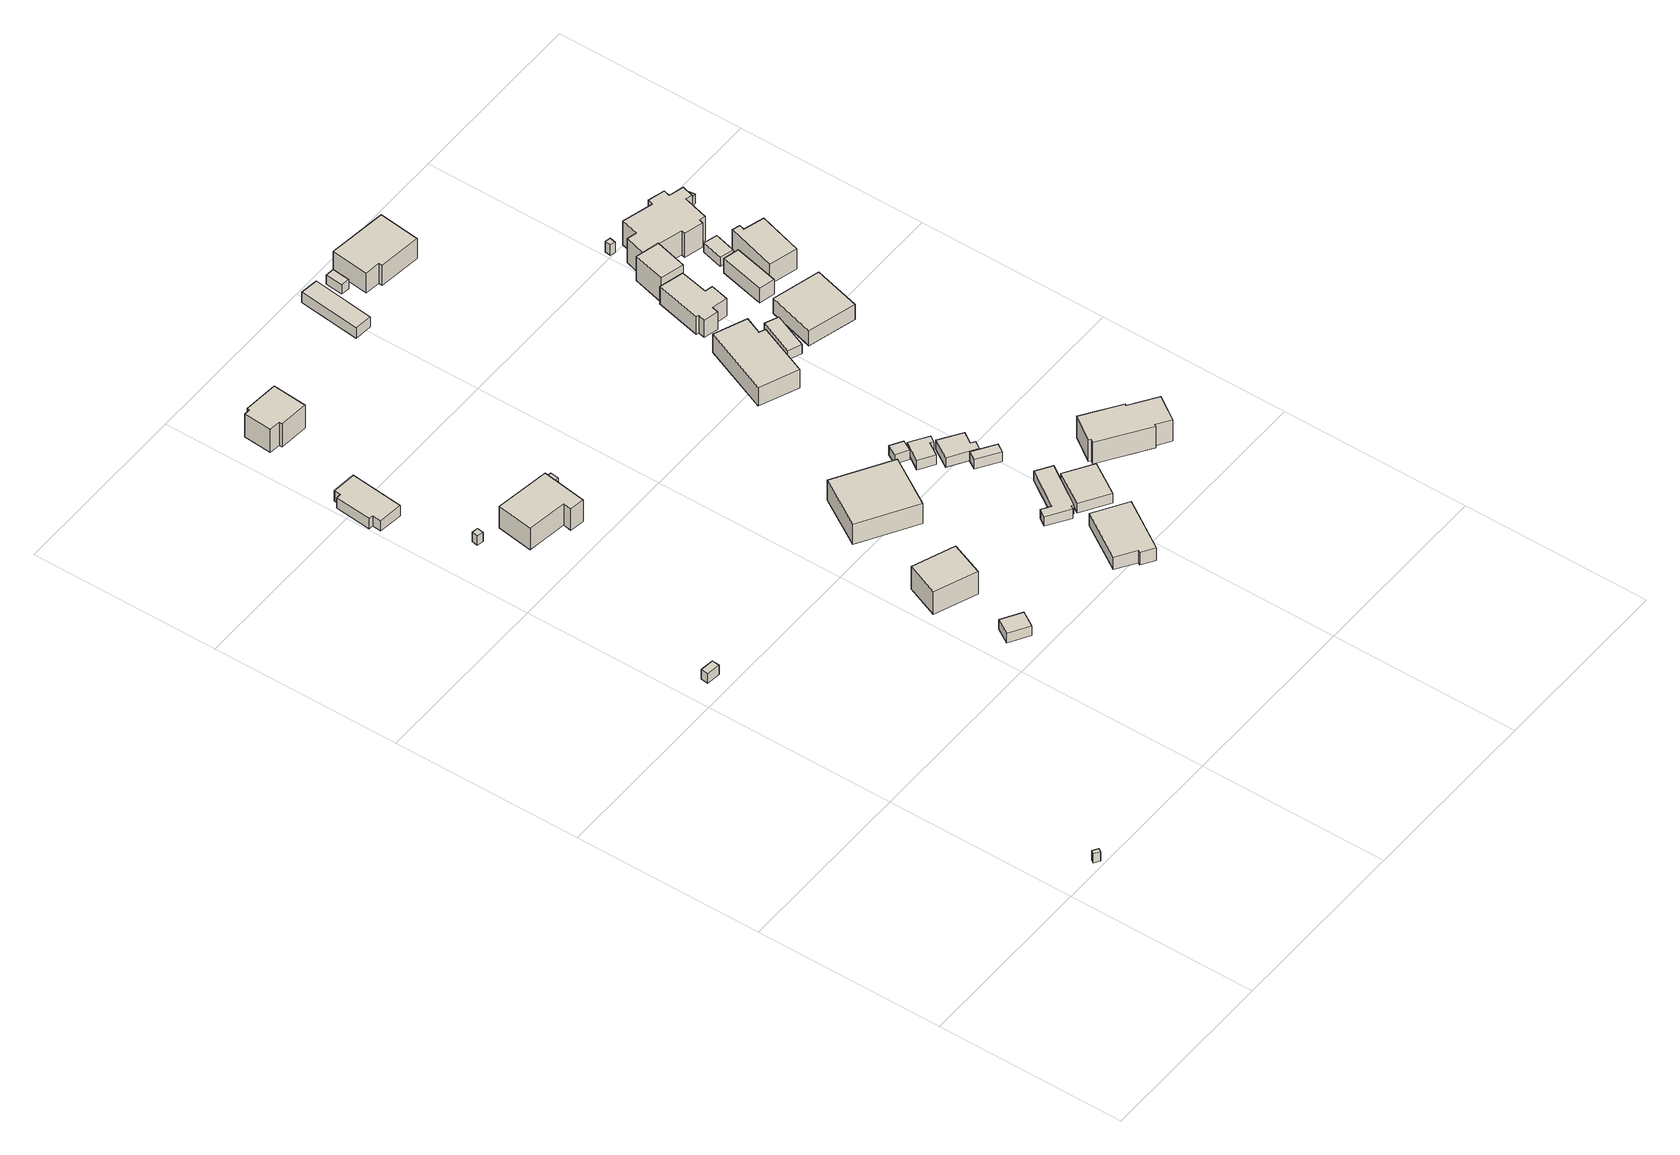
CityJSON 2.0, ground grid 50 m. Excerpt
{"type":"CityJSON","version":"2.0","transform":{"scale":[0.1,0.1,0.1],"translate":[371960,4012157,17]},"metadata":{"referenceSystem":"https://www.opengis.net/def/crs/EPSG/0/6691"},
"CityObjects":{
"building1":{"type":"Building","attributes":{"枝番":1,"利根川水系渡良瀬川洪水浸水想定区域（計画規模）.規模":"L1","利根川水系渡良瀬川洪水浸水想定区域（計画規模）.浸水ランク":"1","利根川水系渡良瀬川洪水浸水想定区域（計画規模）.浸水深":0.3,"利根川水系渡良瀬川洪水浸水想定区域（想定最大規模）.規模":"L2","利根川水系渡良瀬川洪水浸水想定区域（想定最大規模）.浸水ランク":"2","利根川水系渡良瀬川洪水浸水想定区域（想定最大規模）.浸水深":0.81,"利根川水系渡良瀬川洪水浸水想定区域（想定最大規模）.継続時間":3.2,"利根川水系利根川洪水浸水想定区域（計画規模）.規模":"L1","利根川水系利根川洪水浸水想定区域（計画規模）.浸水ランク":"2","利根川水系利根川洪水浸水想定区域（計画規模）.浸水深":1.7,"利根川水系利根川洪水浸水想定区域（想定最大規模）.規模":"L2","利根川水系利根川洪水浸水想定区域（想定最大規模）.浸水ランク":"3","利根川水系利根川洪水浸水想定区域（想定最大規模）.浸水深":3.93,"BuildingDetails.prefecture":"10","BuildingDetails.city":"10207"},"geometry":[{"type":"Solid","lod":"1","boundaries":[[[[0,1,2,3]],[[2,4,5,3]],[[1,6,4,2]],[[0,7,6,1]],[[3,5,7,0]],[[4,6,7,5]]]]}]},
"building2":{"type":"Building","attributes":{"枝番":1,"利根川水系渡良瀬川洪水浸水想定区域（計画規模）.規模":"L1","利根川水系渡良瀬川洪水浸水想定区域（計画規模）.浸水ランク":"1","利根川水系渡良瀬川洪水浸水想定区域（計画規模）.浸水深":0.09,"利根川水系渡良瀬川洪水浸水想定区域（想定最大規模）.規模":"L2","利根川水系渡良瀬川洪水浸水想定区域（想定最大規模）.浸水ランク":"2","利根川水系渡良瀬川洪水浸水想定区域（想定最大規模）.浸水深":0.52,"利根川水系渡良瀬川洪水浸水想定区域（想定最大規模）.継続時間":0.5,"利根川水系利根川洪水浸水想定区域（計画規模）.規模":"L1","利根川水系利根川洪水浸水想定区域（計画規模）.浸水ランク":"2","利根川水系利根川洪水浸水想定区域（計画規模）.浸水深":1.4,"利根川水系利根川洪水浸水想定区域（想定最大規模）.規模":"L2","利根川水系利根川洪水浸水想定区域（想定最大規模）.浸水ランク":"3","利根川水系利根川洪水浸水想定区域（想定最大規模）.浸水深":3.63,"measuredHeight":3.1,"BuildingDetails.prefecture":"10","BuildingDetails.city":"10207"},"geometry":[{"type":"Solid","lod":"1","boundaries":[[[[8,9,10,11]],[[10,12,13,11]],[[9,14,12,10]],[[8,15,14,9]],[[11,13,15,8]],[[12,14,15,13]]]]}]},
"building3":{"type":"Building","attributes":{"枝番":1,"利根川水系渡良瀬川洪水浸水想定区域（計画規模）.規模":"L1","利根川水系渡良瀬川洪水浸水想定区域（計画規模）.浸水ランク":"1","利根川水系渡良瀬川洪水浸水想定区域（計画規模）.浸水深":0.33,"利根川水系渡良瀬川洪水浸水想定区域（想定最大規模）.規模":"L2","利根川水系渡良瀬川洪水浸水想定区域（想定最大規模）.浸水ランク":"2","利根川水系渡良瀬川洪水浸水想定区域（想定最大規模）.浸水深":1.05,"利根川水系渡良瀬川洪水浸水想定区域（想定最大規模）.継続時間":11,"利根川水系利根川洪水浸水想定区域（計画規模）.規模":"L1","利根川水系利根川洪水浸水想定区域（計画規模）.浸水ランク":"2","利根川水系利根川洪水浸水想定区域（計画規模）.浸水深":1.5,"利根川水系利根川洪水浸水想定区域（想定最大規模）.規模":"L2","利根川水系利根川洪水浸水想定区域（想定最大規模）.浸水ランク":"3","利根川水系利根川洪水浸水想定区域（想定最大規模）.浸水深":3.73,"BuildingDetails.prefecture":"10","BuildingDetails.city":"10207"},"geometry":[{"type":"Solid","lod":"1","boundaries":[[[[16,17,18,19]],[[18,20,21,19]],[[17,22,20,18]],[[16,23,22,17]],[[19,21,23,16]],[[20,22,23,21]]]]}]},
"building4":{"type":"Building","attributes":{"枝番":1,"利根川水系渡良瀬川洪水浸水想定区域（計画規模）.規模":"L1","利根川水系渡良瀬川洪水浸水想定区域（計画規模）.浸水ランク":"1","利根川水系渡良瀬川洪水浸水想定区域（計画規模）.浸水深":0.43,"利根川水系渡良瀬川洪水浸水想定区域（想定最大規模）.規模":"L2","利根川水系渡良瀬川洪水浸水想定区域（想定最大規模）.浸水ランク":"2","利根川水系渡良瀬川洪水浸水想定区域（想定最大規模）.浸水深":1.14,"利根川水系渡良瀬川洪水浸水想定区域（想定最大規模）.継続時間":9.4,"利根川水系矢場川洪水浸水想定区域（想定最大規模）.規模":"L2","利根川水系矢場川洪水浸水想定区域（想定最大規模）.浸水ランク":"1","利根川水系矢場川洪水浸水想定区域（想定最大規模）.浸水深":0.02,"利根川水系利根川洪水浸水想定区域（計画規模）.規模":"L1","利根川水系利根川洪水浸水想定区域（計画規模）.浸水ランク":"2","利根川水系利根川洪水浸水想定区域（計画規模）.浸水深":1.6,"利根川水系利根川洪水浸水想定区域（想定最大規模）.規模":"L2","利根川水系利根川洪水浸水想定区域（想定最大規模）.浸水ランク":"3","利根川水系利根川洪水浸水想定区域（想定最大規模）.浸水深":3.83,"usage":"411","measuredHeight":4.4,"BuildingDetails.prefecture":"10","BuildingDetails.city":"10207","BuildingDetails.surveyYear":2016},"geometry":[{"type":"Solid","lod":"1","boundaries":[[[[24,25,26,27,28,29,30,31]],[[30,32,33,31]],[[29,34,32,30]],[[28,35,34,29]],[[27,36,35,28]],[[26,37,36,27]],[[25,38,37,26]],[[24,39,38,25]],[[31,33,39,24]],[[32,34,35,36,37,38,39,33]]]]}]},
"building5":{"type":"Building","attributes":{"枝番":1,"利根川水系渡良瀬川洪水浸水想定区域（計画規模）.規模":"L1","利根川水系渡良瀬川洪水浸水想定区域（計画規模）.浸水ランク":"1","利根川水系渡良瀬川洪水浸水想定区域（計画規模）.浸水深":0.22,"利根川水系渡良瀬川洪水浸水想定区域（想定最大規模）.規模":"L2","利根川水系渡良瀬川洪水浸水想定区域（想定最大規模）.浸水ランク":"2","利根川水系渡良瀬川洪水浸水想定区域（想定最大規模）.浸水深":0.6,"利根川水系渡良瀬川洪水浸水想定区域（想定最大規模）.継続時間":11,"利根川水系利根川洪水浸水想定区域（計画規模）.規模":"L1","利根川水系利根川洪水浸水想定区域（計画規模）.浸水ランク":"2","利根川水系利根川洪水浸水想定区域（計画規模）.浸水深":1.1,"利根川水系利根川洪水浸水想定区域（想定最大規模）.規模":"L2","利根川水系利根川洪水浸水想定区域（想定最大規模）.浸水ランク":"3","利根川水系利根川洪水浸水想定区域（想定最大規模）.浸水深":3.33,"usage":"411","measuredHeight":8,"BuildingDetails.prefecture":"10","BuildingDetails.city":"10207","BuildingDetails.surveyYear":2016},"geometry":[{"type":"Solid","lod":"1","boundaries":[[[[40,41,42,43,44,45]],[[44,46,47,45]],[[43,48,46,44]],[[42,49,48,43]],[[41,50,49,42]],[[40,51,50,41]],[[45,47,51,40]],[[46,48,49,50,51,47]]]]}]},
"building6":{"type":"Building","attributes":{"枝番":1,"利根川水系渡良瀬川洪水浸水想定区域（計画規模）.規模":"L1","利根川水系渡良瀬川洪水浸水想定区域（計画規模）.浸水ランク":"1","利根川水系渡良瀬川洪水浸水想定区域（計画規模）.浸水深":0.07,"利根川水系渡良瀬川洪水浸水想定区域（想定最大規模）.規模":"L2","利根川水系渡良瀬川洪水浸水想定区域（想定最大規模）.浸水ランク":"2","利根川水系渡良瀬川洪水浸水想定区域（想定最大規模）.浸水深":0.73,"利根川水系渡良瀬川洪水浸水想定区域（想定最大規模）.継続時間":9.2,"利根川水系利根川洪水浸水想定区域（計画規模）.規模":"L1","利根川水系利根川洪水浸水想定区域（計画規模）.浸水ランク":"2","利根川水系利根川洪水浸水想定区域（計画規模）.浸水深":1.6,"利根川水系利根川洪水浸水想定区域（想定最大規模）.規模":"L2","利根川水系利根川洪水浸水想定区域（想定最大規模）.浸水ランク":"3","利根川水系利根川洪水浸水想定区域（想定最大規模）.浸水深":3.83,"BuildingDetails.prefecture":"10","BuildingDetails.city":"10207"},"geometry":[{"type":"Solid","lod":"1","boundaries":[[[[52,53,54,55]],[[54,56,57,55]],[[53,58,56,54]],[[52,59,58,53]],[[55,57,59,52]],[[56,58,59,57]]]]}]},
"building7":{"type":"Building","attributes":{"枝番":1,"利根川水系渡良瀬川洪水浸水想定区域（計画規模）.規模":"L1","利根川水系渡良瀬川洪水浸水想定区域（計画規模）.浸水ランク":"1","利根川水系渡良瀬川洪水浸水想定区域（計画規模）.浸水深":0.07,"利根川水系渡良瀬川洪水浸水想定区域（想定最大規模）.規模":"L2","利根川水系渡良瀬川洪水浸水想定区域（想定最大規模）.浸水ランク":"2","利根川水系渡良瀬川洪水浸水想定区域（想定最大規模）.浸水深":0.79,"利根川水系渡良瀬川洪水浸水想定区域（想定最大規模）.継続時間":6,"利根川水系矢場川洪水浸水想定区域（想定最大規模）.規模":"L2","利根川水系利根川洪水浸水想定区域（計画規模）.規模":"L1","利根川水系利根川洪水浸水想定区域（計画規模）.浸水ランク":"2","利根川水系利根川洪水浸水想定区域（計画規模）.浸水深":1.1,"利根川水系利根川洪水浸水想定区域（想定最大規模）.規模":"L2","利根川水系利根川洪水浸水想定区域（想定最大規模）.浸水ランク":"3","利根川水系利根川洪水浸水想定区域（想定最大規模）.浸水深":3.33,"usage":"411","measuredHeight":8.3,"BuildingDetails.prefecture":"10","BuildingDetails.city":"10207","BuildingDetails.surveyYear":2016},"geometry":[{"type":"Solid","lod":"1","boundaries":[[[[60,61,62,63,64,65,66,67]],[[66,68,69,67]],[[65,70,68,66]],[[64,71,70,65]],[[63,72,71,64]],[[62,73,72,63]],[[61,74,73,62]],[[60,75,74,61]],[[67,69,75,60]],[[68,70,71,72,73,74,75,69]]]]}]},
"building8":{"type":"Building","attributes":{"枝番":1,"利根川水系渡良瀬川洪水浸水想定区域（計画規模）.規模":"L1","利根川水系渡良瀬川洪水浸水想定区域（計画規模）.浸水ランク":"1","利根川水系渡良瀬川洪水浸水想定区域（計画規模）.浸水深":0.07,"利根川水系渡良瀬川洪水浸水想定区域（想定最大規模）.規模":"L2","利根川水系渡良瀬川洪水浸水想定区域（想定最大規模）.浸水ランク":"1","利根川水系渡良瀬川洪水浸水想定区域（想定最大規模）.浸水深":0.33,"利根川水系渡良瀬川洪水浸水想定区域（想定最大規模）.継続時間":14.3,"利根川水系利根川洪水浸水想定区域（計画規模）.規模":"L1","利根川水系利根川洪水浸水想定区域（計画規模）.浸水ランク":"2","利根川水系利根川洪水浸水想定区域（計画規模）.浸水深":1.2,"利根川水系利根川洪水浸水想定区域（想定最大規模）.規模":"L2","利根川水系利根川洪水浸水想定区域（想定最大規模）.浸水ランク":"3","利根川水系利根川洪水浸水想定区域（想定最大規模）.浸水深":3.43,"usage":"411","measuredHeight":8.7,"BuildingDetails.prefecture":"10","BuildingDetails.city":"10207","BuildingDetails.surveyYear":2016},"geometry":[{"type":"Solid","lod":"1","boundaries":[[[[76,77,78,79]],[[78,80,81,79]],[[77,82,80,78]],[[76,83,82,77]],[[79,81,83,76]],[[80,82,83,81]]]]}]},
"building9":{"type":"Building","attributes":{"枝番":1,"利根川水系渡良瀬川洪水浸水想定区域（計画規模）.規模":"L1","利根川水系渡良瀬川洪水浸水想定区域（計画規模）.浸水ランク":"1","利根川水系渡良瀬川洪水浸水想定区域（計画規模）.浸水深":0.14,"利根川水系渡良瀬川洪水浸水想定区域（想定最大規模）.規模":"L2","利根川水系渡良瀬川洪水浸水想定区域（想定最大規模）.浸水ランク":"2","利根川水系渡良瀬川洪水浸水想定区域（想定最大規模）.浸水深":0.63,"利根川水系渡良瀬川洪水浸水想定区域（想定最大規模）.継続時間":11,"利根川水系矢場川洪水浸水想定区域（想定最大規模）.規模":"L2","利根川水系利根川洪水浸水想定区域（計画規模）.規模":"L1","利根川水系利根川洪水浸水想定区域（計画規模）.浸水ランク":"2","利根川水系利根川洪水浸水想定区域（計画規模）.浸水深":1.2,"利根川水系利根川洪水浸水想定区域（想定最大規模）.規模":"L2","利根川水系利根川洪水浸水想定区域（想定最大規模）.浸水ランク":"3","利根川水系利根川洪水浸水想定区域（想定最大規模）.浸水深":3.43,"BuildingDetails.prefecture":"10","BuildingDetails.city":"10207"},"geometry":[{"type":"Solid","lod":"1","boundaries":[[[[84,85,86,87]],[[86,88,89,87]],[[85,90,88,86]],[[84,91,90,85]],[[87,89,91,84]],[[88,90,91,89]]]]}]},
"building10":{"type":"Building","attributes":{"枝番":1,"利根川水系渡良瀬川洪水浸水想定区域（計画規模）.規模":"L1","利根川水系渡良瀬川洪水浸水想定区域（計画規模）.浸水ランク":"1","利根川水系渡良瀬川洪水浸水想定区域（計画規模）.浸水深":0.27,"利根川水系渡良瀬川洪水浸水想定区域（想定最大規模）.規模":"L2","利根川水系渡良瀬川洪水浸水想定区域（想定最大規模）.浸水ランク":"2","利根川水系渡良瀬川洪水浸水想定区域（想定最大規模）.浸水深":0.85,"利根川水系渡良瀬川洪水浸水想定区域（想定最大規模）.継続時間":13,"利根川水系利根川洪水浸水想定区域（計画規模）.規模":"L1","利根川水系利根川洪水浸水想定区域（計画規模）.浸水ランク":"2","利根川水系利根川洪水浸水想定区域（計画規模）.浸水深":1.7,"利根川水系利根川洪水浸水想定区域（想定最大規模）.規模":"L2","利根川水系利根川洪水浸水想定区域（想定最大規模）.浸水ランク":"3","利根川水系利根川洪水浸水想定区域（想定最大規模）.浸水深":3.93,"measuredHeight":7.2,"BuildingDetails.prefecture":"10","BuildingDetails.city":"10207"},"geometry":[{"type":"Solid","lod":"1","boundaries":[[[[92,93,94,95]],[[94,96,97,95]],[[93,98,96,94]],[[92,99,98,93]],[[95,97,99,92]],[[96,98,99,97]]]]}]},
"building11":{"type":"Building","attributes":{"枝番":1,"利根川水系渡良瀬川洪水浸水想定区域（計画規模）.規模":"L1","利根川水系渡良瀬川洪水浸水想定区域（計画規模）.浸水ランク":"2","利根川水系渡良瀬川洪水浸水想定区域（計画規模）.浸水深":0.67,"利根川水系渡良瀬川洪水浸水想定区域（想定最大規模）.規模":"L2","利根川水系渡良瀬川洪水浸水想定区域（想定最大規模）.浸水ランク":"1","利根川水系渡良瀬川洪水浸水想定区域（想定最大規模）.浸水深":0.23,"利根川水系利根川洪水浸水想定区域（計画規模）.規模":"L1","利根川水系利根川洪水浸水想定区域（計画規模）.浸水ランク":"2","利根川水系利根川洪水浸水想定区域（計画規模）.浸水深":1.1,"利根川水系利根川洪水浸水想定区域（想定最大規模）.規模":"L2","利根川水系利根川洪水浸水想定区域（想定最大規模）.浸水ランク":"3","利根川水系利根川洪水浸水想定区域（想定最大規模）.浸水深":3.33,"usage":"411","measuredHeight":5.4,"BuildingDetails.prefecture":"10","BuildingDetails.city":"10207","BuildingDetails.surveyYear":2016},"geometry":[{"type":"Solid","lod":"1","boundaries":[[[[100,101,102,103,104,105]],[[104,106,107,105]],[[103,108,106,104]],[[102,109,108,103]],[[101,110,109,102]],[[100,111,110,101]],[[105,107,111,100]],[[106,108,109,110,111,107]]]]}]},
"building12":{"type":"Building","attributes":{"枝番":1,"利根川水系渡良瀬川洪水浸水想定区域（計画規模）.規模":"L1","利根川水系渡良瀬川洪水浸水想定区域（計画規模）.浸水ランク":"1","利根川水系渡良瀬川洪水浸水想定区域（計画規模）.浸水深":0.11,"利根川水系渡良瀬川洪水浸水想定区域（想定最大規模）.規模":"L2","利根川水系渡良瀬川洪水浸水想定区域（想定最大規模）.浸水ランク":"2","利根川水系渡良瀬川洪水浸水想定区域（想定最大規模）.浸水深":0.73,"利根川水系利根川洪水浸水想定区域（計画規模）.規模":"L1","利根川水系利根川洪水浸水想定区域（計画規模）.浸水ランク":"2","利根川水系利根川洪水浸水想定区域（計画規模）.浸水深":1.5,"利根川水系利根川洪水浸水想定区域（想定最大規模）.規模":"L2","利根川水系利根川洪水浸水想定区域（想定最大規模）.浸水ランク":"3","利根川水系利根川洪水浸水想定区域（想定最大規模）.浸水深":3.73,"BuildingDetails.prefecture":"10","BuildingDetails.city":"10207"},"geometry":[{"type":"Solid","lod":"1","boundaries":[[[[112,113,114,115,116,117,118,119]],[[118,120,121,119]],[[117,122,120,118]],[[116,123,122,117]],[[115,124,123,116]],[[114,125,124,115]],[[113,126,125,114]],[[112,127,126,113]],[[119,121,127,112]],[[120,122,123,124,125,126,127,121]]]]}]},
"building13":{"type":"Building","attributes":{"枝番":1,"利根川水系渡良瀬川洪水浸水想定区域（計画規模）.規模":"L1","利根川水系渡良瀬川洪水浸水想定区域（計画規模）.浸水ランク":"1","利根川水系渡良瀬川洪水浸水想定区域（計画規模）.浸水深":0.35,"利根川水系渡良瀬川洪水浸水想定区域（想定最大規模）.規模":"L2","利根川水系渡良瀬川洪水浸水想定区域（想定最大規模）.浸水ランク":"2","利根川水系渡良瀬川洪水浸水想定区域（想定最大規模）.浸水深":0.95,"利根川水系渡良瀬川洪水浸水想定区域（想定最大規模）.継続時間":13,"利根川水系利根川洪水浸水想定区域（計画規模）.規模":"L1","利根川水系利根川洪水浸水想定区域（計画規模）.浸水ランク":"2","利根川水系利根川洪水浸水想定区域（計画規模）.浸水深":1.8,"利根川水系利根川洪水浸水想定区域（想定最大規模）.規模":"L2","利根川水系利根川洪水浸水想定区域（想定最大規模）.浸水ランク":"3","利根川水系利根川洪水浸水想定区域（想定最大規模）.浸水深":4.03,"BuildingDetails.prefecture":"10","BuildingDetails.city":"10207"},"geometry":[{"type":"Solid","lod":"1","boundaries":[[[[128,129,130,131]],[[130,132,133,131]],[[129,134,132,130]],[[128,135,134,129]],[[131,133,135,128]],[[132,134,135,133]]]]}]},
"building14":{"type":"Building","attributes":{"枝番":1,"利根川水系渡良瀬川洪水浸水想定区域（計画規模）.規模":"L1","利根川水系渡良瀬川洪水浸水想定区域（計画規模）.浸水ランク":"2","利根川水系渡良瀬川洪水浸水想定区域（計画規模）.浸水深":0.51,"利根川水系渡良瀬川洪水浸水想定区域（計画規模）.継続時間":1.1,"利根川水系渡良瀬川洪水浸水想定区域（想定最大規模）.規模":"L2","利根川水系渡良瀬川洪水浸水想定区域（想定最大規模）.浸水ランク":"2","利根川水系渡良瀬川洪水浸水想定区域（想定最大規模）.浸水深":1.24,"利根川水系渡良瀬川洪水浸水想定区域（想定最大規模）.継続時間":21.2,"利根川水系矢場川洪水浸水想定区域（想定最大規模）.規模":"L2","利根川水系矢場川洪水浸水想定区域（想定最大規模）.浸水ランク":"1","利根川水系矢場川洪水浸水想定区域（想定最大規模）.浸水深":0.05,"利根川水系利根川洪水浸水想定区域（計画規模）.規模":"L1","利根川水系利根川洪水浸水想定区域（計画規模）.浸水ランク":"2","利根川水系利根川洪水浸水想定区域（計画規模）.浸水深":1.8,"利根川水系利根川洪水浸水想定区域（想定最大規模）.規模":"L2","利根川水系利根川洪水浸水想定区域（想定最大規模）.浸水ランク":"3","利根川水系利根川洪水浸水想定区域（想定最大規模）.浸水深":4.03,"usage":"411","measuredHeight":3.9,"BuildingDetails.prefecture":"10","BuildingDetails.city":"10207","BuildingDetails.surveyYear":2016},"geometry":[{"type":"Solid","lod":"1","boundaries":[[[[136,137,138,139]],[[138,140,141,139]],[[137,142,140,138]],[[136,143,142,137]],[[139,141,143,136]],[[140,142,143,141]]]]}]},
"building15":{"type":"Building","attributes":{"枝番":1,"利根川水系渡良瀬川洪水浸水想定区域（計画規模）.規模":"L1","利根川水系渡良瀬川洪水浸水想定区域（計画規模）.浸水ランク":"1","利根川水系渡良瀬川洪水浸水想定区域（計画規模）.浸水深":0.24,"利根川水系渡良瀬川洪水浸水想定区域（想定最大規模）.規模":"L2","利根川水系渡良瀬川洪水浸水想定区域（想定最大規模）.浸水ランク":"2","利根川水系渡良瀬川洪水浸水想定区域（想定最大規模）.浸水深":0.85,"利根川水系渡良瀬川洪水浸水想定区域（想定最大規模）.継続時間":19.4,"利根川水系利根川洪水浸水想定区域（計画規模）.規模":"L1","利根川水系利根川洪水浸水想定区域（計画規模）.浸水ランク":"2","利根川水系利根川洪水浸水想定区域（計画規模）.浸水深":1.7,"利根川水系利根川洪水浸水想定区域（想定最大規模）.規模":"L2","利根川水系利根川洪水浸水想定区域（想定最大規模）.浸水ランク":"3","利根川水系利根川洪水浸水想定区域（想定最大規模）.浸水深":3.93,"BuildingDetails.prefecture":"10","BuildingDetails.city":"10207"},"geometry":[{"type":"Solid","lod":"1","boundaries":[[[[144,145,146,147,148,149]],[[148,150,151,149]],[[147,152,150,148]],[[146,153,152,147]],[[145,154,153,146]],[[144,155,154,145]],[[149,151,155,144]],[[150,152,153,154,155,151]]]]}]},
"building16":{"type":"Building","attributes":{"枝番":1,"利根川水系渡良瀬川洪水浸水想定区域（想定最大規模）.規模":"L2","利根川水系利根川洪水浸水想定区域（計画規模）.規模":"L1","利根川水系利根川洪水浸水想定区域（計画規模）.浸水ランク":"1","利根川水系利根川洪水浸水想定区域（計画規模）.浸水深":0.401,"利根川水系利根川洪水浸水想定区域（想定最大規模）.規模":"L2","利根川水系利根川洪水浸水想定区域（想定最大規模）.浸水ランク":"2","利根川水系利根川洪水浸水想定区域（想定最大規模）.浸水深":2.63,"usage":"411","BuildingDetails.prefecture":"10","BuildingDetails.city":"10207","BuildingDetails.surveyYear":2016},"geometry":[{"type":"Solid","lod":"1","boundaries":[[[[156,157,158,159]],[[158,160,161,159]],[[157,162,160,158]],[[156,163,162,157]],[[159,161,163,156]],[[160,162,163,161]]]]}]},
"building17":{"type":"Building","attributes":{"枝番":1,"利根川水系渡良瀬川洪水浸水想定区域（計画規模）.規模":"L1","利根川水系渡良瀬川洪水浸水想定区域（計画規模）.浸水ランク":"1","利根川水系渡良瀬川洪水浸水想定区域（計画規模）.浸水深":0.16,"利根川水系渡良瀬川洪水浸水想定区域（想定最大規模）.規模":"L2","利根川水系渡良瀬川洪水浸水想定区域（想定最大規模）.浸水ランク":"2","利根川水系渡良瀬川洪水浸水想定区域（想定最大規模）.浸水深":0.86,"利根川水系渡良瀬川洪水浸水想定区域（想定最大規模）.継続時間":19.4,"利根川水系利根川洪水浸水想定区域（計画規模）.規模":"L1","利根川水系利根川洪水浸水想定区域（計画規模）.浸水ランク":"2","利根川水系利根川洪水浸水想定区域（計画規模）.浸水深":1.7,"利根川水系利根川洪水浸水想定区域（想定最大規模）.規模":"L2","利根川水系利根川洪水浸水想定区域（想定最大規模）.浸水ランク":"3","利根川水系利根川洪水浸水想定区域（想定最大規模）.浸水深":3.93,"BuildingDetails.prefecture":"10","BuildingDetails.city":"10207"},"geometry":[{"type":"Solid","lod":"1","boundaries":[[[[164,165,166,167,168,169]],[[168,170,171,169]],[[167,172,170,168]],[[166,173,172,167]],[[165,174,173,166]],[[164,175,174,165]],[[169,171,175,164]],[[170,172,173,174,175,171]]]]}]},
"building18":{"type":"Building","attributes":{"枝番":1,"利根川水系渡良瀬川洪水浸水想定区域（計画規模）.規模":"L1","利根川水系渡良瀬川洪水浸水想定区域（計画規模）.浸水ランク":"1","利根川水系渡良瀬川洪水浸水想定区域（計画規模）.浸水深":0.06,"利根川水系渡良瀬川洪水浸水想定区域（想定最大規模）.規模":"L2","利根川水系渡良瀬川洪水浸水想定区域（想定最大規模）.浸水ランク":"2","利根川水系渡良瀬川洪水浸水想定区域（想定最大規模）.浸水深":0.76,"利根川水系渡良瀬川洪水浸水想定区域（想定最大規模）.継続時間":19.4,"利根川水系利根川洪水浸水想定区域（計画規模）.規模":"L1","利根川水系利根川洪水浸水想定区域（計画規模）.浸水ランク":"2","利根川水系利根川洪水浸水想定区域（計画規模）.浸水深":1.6,"利根川水系利根川洪水浸水想定区域（想定最大規模）.規模":"L2","利根川水系利根川洪水浸水想定区域（想定最大規模）.浸水ランク":"3","利根川水系利根川洪水浸水想定区域（想定最大規模）.浸水深":3.83,"measuredHeight":3.4,"BuildingDetails.prefecture":"10","BuildingDetails.city":"10207"},"geometry":[{"type":"Solid","lod":"1","boundaries":[[[[176,177,178,179]],[[178,180,181,179]],[[177,182,180,178]],[[176,183,182,177]],[[179,181,183,176]],[[180,182,183,181]]]]}]},
"building19":{"type":"Building","attributes":{"枝番":1,"利根川水系渡良瀬川洪水浸水想定区域（計画規模）.規模":"L1","利根川水系渡良瀬川洪水浸水想定区域（計画規模）.浸水ランク":"2","利根川水系渡良瀬川洪水浸水想定区域（計画規模）.浸水深":0.62,"利根川水系渡良瀬川洪水浸水想定区域（計画規模）.継続時間":1.1,"利根川水系渡良瀬川洪水浸水想定区域（想定最大規模）.規模":"L2","利根川水系渡良瀬川洪水浸水想定区域（想定最大規模）.浸水ランク":"2","利根川水系渡良瀬川洪水浸水想定区域（想定最大規模）.浸水深":1.36,"利根川水系渡良瀬川洪水浸水想定区域（想定最大規模）.継続時間":21.2,"利根川水系矢場川洪水浸水想定区域（想定最大規模）.規模":"L2","利根川水系矢場川洪水浸水想定区域（想定最大規模）.浸水ランク":"1","利根川水系矢場川洪水浸水想定区域（想定最大規模）.浸水深":0.18,"利根川水系利根川洪水浸水想定区域（計画規模）.規模":"L1","利根川水系利根川洪水浸水想定区域（計画規模）.浸水ランク":"2","利根川水系利根川洪水浸水想定区域（計画規模）.浸水深":1.9,"利根川水系利根川洪水浸水想定区域（想定最大規模）.規模":"L2","利根川水系利根川洪水浸水想定区域（想定最大規模）.浸水ランク":"3","利根川水系利根川洪水浸水想定区域（想定最大規模）.浸水深":4.13,"BuildingDetails.prefecture":"10","BuildingDetails.city":"10207"},"geometry":[{"type":"Solid","lod":"1","boundaries":[[[[184,185,186,187]],[[186,188,189,187]],[[185,190,188,186]],[[184,191,190,185]],[[187,189,191,184]],[[188,190,191,189]]]]}]},
"building20":{"type":"Building","attributes":{"枝番":1,"利根川水系渡良瀬川洪水浸水想定区域（計画規模）.規模":"L1","利根川水系渡良瀬川洪水浸水想定区域（計画規模）.浸水ランク":"1","利根川水系渡良瀬川洪水浸水想定区域（計画規模）.浸水深":0.17,"利根川水系渡良瀬川洪水浸水想定区域（想定最大規模）.規模":"L2","利根川水系渡良瀬川洪水浸水想定区域（想定最大規模）.浸水ランク":"2","利根川水系渡良瀬川洪水浸水想定区域（想定最大規模）.浸水深":0.65,"利根川水系渡良瀬川洪水浸水想定区域（想定最大規模）.継続時間":1,"利根川水系矢場川洪水浸水想定区域（想定最大規模）.規模":"L2","利根川水系矢場川洪水浸水想定区域（想定最大規模）.浸水ランク":"1","利根川水系矢場川洪水浸水想定区域（想定最大規模）.浸水深":0.24,"利根川水系利根川洪水浸水想定区域（計画規模）.規模":"L1","利根川水系利根川洪水浸水想定区域（計画規模）.浸水ランク":"2","利根川水系利根川洪水浸水想定区域（計画規模）.浸水深":1.4,"利根川水系利根川洪水浸水想定区域（想定最大規模）.規模":"L2","利根川水系利根川洪水浸水想定区域（想定最大規模）.浸水ランク":"3","利根川水系利根川洪水浸水想定区域（想定最大規模）.浸水深":3.63,"usage":"411","measuredHeight":6.7,"BuildingDetails.prefecture":"10","BuildingDetails.city":"10207","BuildingDetails.surveyYear":2016},"geometry":[{"type":"Solid","lod":"1","boundaries":[[[[192,193,194,195,196,197]],[[196,198,199,197]],[[195,200,198,196]],[[194,201,200,195]],[[193,202,201,194]],[[192,203,202,193]],[[197,199,203,192]],[[198,200,201,202,203,199]]]]}]},
"building21":{"type":"Building","attributes":{"枝番":1,"利根川水系渡良瀬川洪水浸水想定区域（計画規模）.規模":"L1","利根川水系渡良瀬川洪水浸水想定区域（計画規模）.浸水ランク":"1","利根川水系渡良瀬川洪水浸水想定区域（計画規模）.浸水深":0.42,"利根川水系渡良瀬川洪水浸水想定区域（計画規模）.継続時間":3.1,"利根川水系渡良瀬川洪水浸水想定区域（想定最大規模）.規模":"L2","利根川水系渡良瀬川洪水浸水想定区域（想定最大規模）.浸水ランク":"2","利根川水系渡良瀬川洪水浸水想定区域（想定最大規模）.浸水深":1.14,"利根川水系渡良瀬川洪水浸水想定区域（想定最大規模）.継続時間":29,"利根川水系矢場川洪水浸水想定区域（想定最大規模）.規模":"L2","利根川水系矢場川洪水浸水想定区域（想定最大規模）.浸水ランク":"1","利根川水系矢場川洪水浸水想定区域（想定最大規模）.浸水深":0.12,"利根川水系利根川洪水浸水想定区域（計画規模）.規模":"L1","利根川水系利根川洪水浸水想定区域（計画規模）.浸水ランク":"2","利根川水系利根川洪水浸水想定区域（計画規模）.浸水深":1.7,"利根川水系利根川洪水浸水想定区域（想定最大規模）.規模":"L2","利根川水系利根川洪水浸水想定区域（想定最大規模）.浸水ランク":"3","利根川水系利根川洪水浸水想定区域（想定最大規模）.浸水深":3.93,"usage":"411","measuredHeight":7.4,"BuildingDetails.prefecture":"10","BuildingDetails.city":"10207","BuildingDetails.surveyYear":2016},"geometry":[{"type":"Solid","lod":"1","boundaries":[[[[204,205,206,207,208,209]],[[208,210,211,209]],[[207,212,210,208]],[[206,213,212,207]],[[205,214,213,206]],[[204,215,214,205]],[[209,211,215,204]],[[210,212,213,214,215,211]]]]}]},
"building22":{"type":"Building","attributes":{"枝番":1,"利根川水系渡良瀬川洪水浸水想定区域（計画規模）.規模":"L1","利根川水系渡良瀬川洪水浸水想定区域（想定最大規模）.規模":"L2","利根川水系渡良瀬川洪水浸水想定区域（想定最大規模）.継続時間":19.1,"利根川水系利根川洪水浸水想定区域（計画規模）.規模":"L1","利根川水系利根川洪水浸水想定区域（計画規模）.浸水ランク":"1","利根川水系利根川洪水浸水想定区域（計画規模）.浸水深":0.301,"利根川水系利根川洪水浸水想定区域（想定最大規模）.規模":"L2","利根川水系利根川洪水浸水想定区域（想定最大規模）.浸水ランク":"2","利根川水系利根川洪水浸水想定区域（想定最大規模）.浸水深":2.53,"usage":"411","measuredHeight":8.2,"BuildingDetails.prefecture":"10","BuildingDetails.city":"10207","BuildingDetails.surveyYear":2016},"geometry":[{"type":"Solid","lod":"1","boundaries":[[[[216,217,218,219,220,221,222,223,224,225]],[[224,226,227,225]],[[223,228,226,224]],[[222,229,228,223]],[[221,230,229,222]],[[220,231,230,221]],[[219,232,231,220]],[[218,233,232,219]],[[217,234,233,218]],[[216,235,234,217]],[[225,227,235,216]],[[226,228,229,230,231,232,233,234,235,227]]]]}]},
"building23":{"type":"Building","attributes":{"枝番":1,"利根川水系渡良瀬川洪水浸水想定区域（計画規模）.規模":"L1","利根川水系渡良瀬川洪水浸水想定区域（計画規模）.浸水ランク":"1","利根川水系渡良瀬川洪水浸水想定区域（計画規模）.浸水深":0.15,"利根川水系渡良瀬川洪水浸水想定区域（想定最大規模）.規模":"L2","利根川水系渡良瀬川洪水浸水想定区域（想定最大規模）.浸水ランク":"2","利根川水系渡良瀬川洪水浸水想定区域（想定最大規模）.浸水深":0.67,"利根川水系渡良瀬川洪水浸水想定区域（想定最大規模）.継続時間":1,"利根川水系利根川洪水浸水想定区域（計画規模）.規模":"L1","利根川水系利根川洪水浸水想定区域（計画規模）.浸水ランク":"2","利根川水系利根川洪水浸水想定区域（計画規模）.浸水深":1.5,"利根川水系利根川洪水浸水想定区域（想定最大規模）.規模":"L2","利根川水系利根川洪水浸水想定区域（想定最大規模）.浸水ランク":"3","利根川水系利根川洪水浸水想定区域（想定最大規模）.浸水深":3.73,"usage":"411","measuredHeight":3.1,"BuildingDetails.prefecture":"10","BuildingDetails.city":"10207","BuildingDetails.surveyYear":2016},"geometry":[{"type":"Solid","lod":"1","boundaries":[[[[236,237,238,239]],[[238,240,241,239]],[[237,242,240,238]],[[236,243,242,237]],[[239,241,243,236]],[[240,242,243,241]]]]}]},
"building24":{"type":"Building","attributes":{"枝番":1,"利根川水系渡良瀬川洪水浸水想定区域（計画規模）.規模":"L1","利根川水系渡良瀬川洪水浸水想定区域（計画規模）.浸水ランク":"1","利根川水系渡良瀬川洪水浸水想定区域（計画規模）.浸水深":0.46,"利根川水系渡良瀬川洪水浸水想定区域（想定最大規模）.規模":"L2","利根川水系渡良瀬川洪水浸水想定区域（想定最大規模）.浸水ランク":"1","利根川水系渡良瀬川洪水浸水想定区域（想定最大規模）.浸水深":0.07,"利根川水系矢場川洪水浸水想定区域（想定最大規模）.規模":"L2","利根川水系矢場川洪水浸水想定区域（想定最大規模）.浸水ランク":"1","利根川水系矢場川洪水浸水想定区域（想定最大規模）.浸水深":0.04,"利根川水系利根川洪水浸水想定区域（計画規模）.規模":"L1","利根川水系利根川洪水浸水想定区域（計画規模）.浸水ランク":"2","利根川水系利根川洪水浸水想定区域（計画規模）.浸水深":0.7,"利根川水系利根川洪水浸水想定区域（想定最大規模）.規模":"L2","利根川水系利根川洪水浸水想定区域（想定最大規模）.浸水ランク":"2","利根川水系利根川洪水浸水想定区域（想定最大規模）.浸水深":2.93,"usage":"411","measuredHeight":6.5,"BuildingDetails.prefecture":"10","BuildingDetails.city":"10207","BuildingDetails.surveyYear":2016},"geometry":[{"type":"Solid","lod":"1","boundaries":[[[[244,245,246,247,248,249,250,251,252,253]],[[252,254,255,253]],[[251,256,254,252]],[[250,257,256,251]],[[249,258,257,250]],[[248,259,258,249]],[[247,260,259,248]],[[246,261,260,247]],[[245,262,261,246]],[[244,263,262,245]],[[253,255,263,244]],[[254,256,257,258,259,260,261,262,263,255]]]]}]},
"building25":{"type":"Building","attributes":{"枝番":1,"利根川水系渡良瀬川洪水浸水想定区域（計画規模）.規模":"L1","利根川水系渡良瀬川洪水浸水想定区域（計画規模）.浸水ランク":"1","利根川水系渡良瀬川洪水浸水想定区域（計画規模）.浸水深":0.2,"利根川水系渡良瀬川洪水浸水想定区域（想定最大規模）.規模":"L2","利根川水系渡良瀬川洪水浸水想定区域（想定最大規模）.浸水ランク":"2","利根川水系渡良瀬川洪水浸水想定区域（想定最大規模）.浸水深":0.74,"利根川水系渡良瀬川洪水浸水想定区域（想定最大規模）.継続時間":15.3,"利根川水系利根川洪水浸水想定区域（計画規模）.規模":"L1","利根川水系利根川洪水浸水想定区域（計画規模）.浸水ランク":"1","利根川水系利根川洪水浸水想定区域（計画規模）.浸水深":0.401,"利根川水系利根川洪水浸水想定区域（想定最大規模）.規模":"L2","利根川水系利根川洪水浸水想定区域（想定最大規模）.浸水ランク":"2","利根川水系利根川洪水浸水想定区域（想定最大規模）.浸水深":2.63,"usage":"411","measuredHeight":8.4,"BuildingDetails.prefecture":"10","BuildingDetails.city":"10207","BuildingDetails.surveyYear":2016},"geometry":[{"type":"Solid","lod":"1","boundaries":[[[[264,265,266,267]],[[266,268,269,267]],[[265,270,268,266]],[[264,271,270,265]],[[267,269,271,264]],[[268,270,271,269]]]]}]},
"building26":{"type":"Building","attributes":{"枝番":1,"利根川水系渡良瀬川洪水浸水想定区域（計画規模）.規模":"L1","利根川水系渡良瀬川洪水浸水想定区域（計画規模）.浸水ランク":"1","利根川水系渡良瀬川洪水浸水想定区域（計画規模）.浸水深":0.04,"利根川水系渡良瀬川洪水浸水想定区域（想定最大規模）.規模":"L2","利根川水系渡良瀬川洪水浸水想定区域（想定最大規模）.浸水ランク":"1","利根川水系渡良瀬川洪水浸水想定区域（想定最大規模）.浸水深":0.41,"利根川水系渡良瀬川洪水浸水想定区域（想定最大規模）.継続時間":1,"利根川水系利根川洪水浸水想定区域（計画規模）.規模":"L1","利根川水系利根川洪水浸水想定区域（計画規模）.浸水ランク":"2","利根川水系利根川洪水浸水想定区域（計画規模）.浸水深":1.3,"利根川水系利根川洪水浸水想定区域（想定最大規模）.規模":"L2","利根川水系利根川洪水浸水想定区域（想定最大規模）.浸水ランク":"3","利根川水系利根川洪水浸水想定区域（想定最大規模）.浸水深":3.53,"usage":"411","measuredHeight":5.2,"BuildingDetails.prefecture":"10","BuildingDetails.city":"10207","BuildingDetails.surveyYear":2016},"geometry":[{"type":"Solid","lod":"1","boundaries":[[[[272,273,274,275]],[[274,276,277,275]],[[273,278,276,274]],[[272,279,278,273]],[[275,277,279,272]],[[276,278,279,277]]]]}]},
"building27":{"type":"Building","attributes":{"枝番":1,"利根川水系渡良瀬川洪水浸水想定区域（計画規模）.規模":"L1","利根川水系渡良瀬川洪水浸水想定区域（計画規模）.浸水ランク":"2","利根川水系渡良瀬川洪水浸水想定区域（計画規模）.浸水深":0.67,"利根川水系渡良瀬川洪水浸水想定区域（想定最大規模）.規模":"L2","利根川水系渡良瀬川洪水浸水想定区域（想定最大規模）.浸水ランク":"2","利根川水系渡良瀬川洪水浸水想定区域（想定最大規模）.浸水深":1.41,"利根川水系渡良瀬川洪水浸水想定区域（想定最大規模）.継続時間":15.3,"利根川水系利根川洪水浸水想定区域（計画規模）.規模":"L1","利根川水系利根川洪水浸水想定区域（計画規模）.浸水ランク":"2","利根川水系利根川洪水浸水想定区域（計画規模）.浸水深":2,"利根川水系利根川洪水浸水想定区域（想定最大規模）.規模":"L2","利根川水系利根川洪水浸水想定区域（想定最大規模）.浸水ランク":"3","利根川水系利根川洪水浸水想定区域（想定最大規模）.浸水深":4.23,"measuredHeight":3.6,"BuildingDetails.prefecture":"10","BuildingDetails.city":"10207"},"geometry":[{"type":"Solid","lod":"1","boundaries":[[[[280,281,282,283]],[[282,284,285,283]],[[281,286,284,282]],[[280,287,286,281]],[[283,285,287,280]],[[284,286,287,285]]]]}]},
"building28":{"type":"Building","attributes":{"枝番":1,"利根川水系渡良瀬川洪水浸水想定区域（想定最大規模）.規模":"L2","利根川水系渡良瀬川洪水浸水想定区域（想定最大規模）.浸水ランク":"2","利根川水系渡良瀬川洪水浸水想定区域（想定最大規模）.浸水深":0.52,"利根川水系利根川洪水浸水想定区域（計画規模）.規模":"L1","利根川水系利根川洪水浸水想定区域（計画規模）.浸水ランク":"2","利根川水系利根川洪水浸水想定区域（計画規模）.浸水深":1.3,"利根川水系利根川洪水浸水想定区域（想定最大規模）.規模":"L2","利根川水系利根川洪水浸水想定区域（想定最大規模）.浸水ランク":"3","利根川水系利根川洪水浸水想定区域（想定最大規模）.浸水深":3.53,"usage":"411","measuredHeight":5.7,"BuildingDetails.prefecture":"10","BuildingDetails.city":"10207","BuildingDetails.surveyYear":2016},"geometry":[{"type":"Solid","lod":"1","boundaries":[[[[288,289,290,291]],[[290,292,293,291]],[[289,294,292,290]],[[288,295,294,289]],[[291,293,295,288]],[[292,294,295,293]]]]}]},
"building29":{"type":"Building","attributes":{"枝番":1,"利根川水系渡良瀬川洪水浸水想定区域（想定最大規模）.規模":"L2","利根川水系渡良瀬川洪水浸水想定区域（想定最大規模）.浸水ランク":"1","利根川水系渡良瀬川洪水浸水想定区域（想定最大規模）.浸水深":0.17,"利根川水系利根川洪水浸水想定区域（計画規模）.規模":"L1","利根川水系利根川洪水浸水想定区域（計画規模）.浸水ランク":"2","利根川水系利根川洪水浸水想定区域（計画規模）.浸水深":0.501,"利根川水系利根川洪水浸水想定区域（想定最大規模）.規模":"L2","利根川水系利根川洪水浸水想定区域（想定最大規模）.浸水ランク":"2","利根川水系利根川洪水浸水想定区域（想定最大規模）.浸水深":2.73,"usage":"411","measuredHeight":4.5,"BuildingDetails.prefecture":"10","BuildingDetails.city":"10207","BuildingDetails.surveyYear":2016},"geometry":[{"type":"Solid","lod":"1","boundaries":[[[[296,297,298,299]],[[298,300,301,299]],[[297,302,300,298]],[[296,303,302,297]],[[299,301,303,296]],[[300,302,303,301]]]]}]},
"building30":{"type":"Building","attributes":{"枝番":1,"利根川水系渡良瀬川洪水浸水想定区域（計画規模）.規模":"L1","利根川水系渡良瀬川洪水浸水想定区域（計画規模）.浸水ランク":"1","利根川水系渡良瀬川洪水浸水想定区域（計画規模）.浸水深":0.07,"利根川水系渡良瀬川洪水浸水想定区域（想定最大規模）.規模":"L2","利根川水系渡良瀬川洪水浸水想定区域（想定最大規模）.浸水ランク":"2","利根川水系渡良瀬川洪水浸水想定区域（想定最大規模）.浸水深":0.82,"利根川水系渡良瀬川洪水浸水想定区域（想定最大規模）.継続時間":15.3,"利根川水系利根川洪水浸水想定区域（計画規模）.規模":"L1","利根川水系利根川洪水浸水想定区域（計画規模）.浸水ランク":"2","利根川水系利根川洪水浸水想定区域（計画規模）.浸水深":1.4,"利根川水系利根川洪水浸水想定区域（想定最大規模）.規模":"L2","利根川水系利根川洪水浸水想定区域（想定最大規模）.浸水ランク":"3","利根川水系利根川洪水浸水想定区域（想定最大規模）.浸水深":3.63,"usage":"411","measuredHeight":9.5,"BuildingDetails.prefecture":"10","BuildingDetails.city":"10207","BuildingDetails.surveyYear":2016},"geometry":[{"type":"Solid","lod":"1","boundaries":[[[[304,305,306,307,308,309,310,311,312,313,314,315,316,317,318,319]],[[318,320,321,319]],[[317,322,320,318]],[[316,323,322,317]],[[315,324,323,316]],[[314,325,324,315]],[[313,326,325,314]],[[312,327,326,313]],[[311,328,327,312]],[[310,329,328,311]],[[309,330,329,310]],[[308,331,330,309]],[[307,332,331,308]],[[306,333,332,307]],[[305,334,333,306]],[[304,335,334,305]],[[319,321,335,304]],[[320,322,323,324,325,326,327,328,329,330,331,332,333,334,335,321]]]]}]},
"building31":{"type":"Building","attributes":{"枝番":1,"利根川水系渡良瀬川洪水浸水想定区域（想定最大規模）.規模":"L2","利根川水系渡良瀬川洪水浸水想定区域（想定最大規模）.浸水ランク":"1","利根川水系渡良瀬川洪水浸水想定区域（想定最大規模）.浸水深":0.26,"利根川水系利根川洪水浸水想定区域（計画規模）.規模":"L1","利根川水系利根川洪水浸水想定区域（計画規模）.浸水ランク":"2","利根川水系利根川洪水浸水想定区域（計画規模）.浸水深":0.501,"利根川水系利根川洪水浸水想定区域（想定最大規模）.規模":"L2","利根川水系利根川洪水浸水想定区域（想定最大規模）.浸水ランク":"2","利根川水系利根川洪水浸水想定区域（想定最大規模）.浸水深":2.73,"usage":"411","measuredHeight":7.4,"BuildingDetails.prefecture":"10","BuildingDetails.city":"10207","BuildingDetails.surveyYear":2016},"geometry":[{"type":"Solid","lod":"1","boundaries":[[[[336,337,338,339,340,341]],[[340,342,343,341]],[[339,344,342,340]],[[338,345,344,339]],[[337,346,345,338]],[[336,347,346,337]],[[341,343,347,336]],[[342,344,345,346,347,343]]]]}]},
"building32":{"type":"Building","attributes":{"枝番":1,"利根川水系渡良瀬川洪水浸水想定区域（計画規模）.規模":"L1","利根川水系渡良瀬川洪水浸水想定区域（想定最大規模）.規模":"L2","利根川水系渡良瀬川洪水浸水想定区域（想定最大規模）.浸水ランク":"2","利根川水系渡良瀬川洪水浸水想定区域（想定最大規模）.浸水深":0.5,"利根川水系渡良瀬川洪水浸水想定区域（想定最大規模）.継続時間":11.6,"利根川水系利根川洪水浸水想定区域（計画規模）.規模":"L1","利根川水系利根川洪水浸水想定区域（計画規模）.浸水ランク":"2","利根川水系利根川洪水浸水想定区域（計画規模）.浸水深":1.1,"利根川水系利根川洪水浸水想定区域（想定最大規模）.規模":"L2","利根川水系利根川洪水浸水想定区域（想定最大規模）.浸水ランク":"3","利根川水系利根川洪水浸水想定区域（想定最大規模）.浸水深":3.33,"BuildingDetails.prefecture":"10","BuildingDetails.city":"10207"},"geometry":[{"type":"Solid","lod":"1","boundaries":[[[[348,349,350,351]],[[350,352,353,351]],[[349,354,352,350]],[[348,355,354,349]],[[351,353,355,348]],[[352,354,355,353]]]]}]}
},
"vertices":[
[111,19,5],[117,27,5],[131,18,5],[125,9,5],[131,18,35],[125,9,35],[117,27,35],[111,19,35],
[58,1044,4],[60,1064,4],[97,1060,4],[95,1040,4],[97,1060,34],[95,1040,34],[60,1064,34],[58,1044,34],
[101,1711,6],[104,1728,6],[121,1725,6],[118,1708,6],[121,1725,36],[118,1708,36],[104,1728,36],[101,1711,36],
[12,1913,4],[14,1937,4],[2,1938,4],[12,2035,4],[25,2034,4],[27,2052,4],[91,2046,4],[76,1906,4],[91,2046,37],[76,1906,37],[27,2052,37],[25,2034,37],[12,2035,37],[2,1938,37],[14,1937,37],[12,1913,37],
[261,1569,6],[265,1592,6],[159,1608,6],[174,1704,6],[318,1682,6],[300,1563,6],[318,1682,75],[300,1563,75],[174,1704,75],[159,1608,75],[265,1592,75],[261,1569,75],
[552,578,3],[577,618,3],[629,586,3],[604,546,3],[629,586,33],[604,546,33],[577,618,33],[552,578,33],
[91,2243,7],[92,2251,7],[62,2254,7],[68,2329,7],[84,2328,7],[85,2335,7],[177,2327,7],[169,2236,7],[177,2327,81],[169,2236,81],[85,2335,81],[84,2328,81],[68,2329,81],[62,2254,81],[92,2251,81],[91,2243,81],
[527,762,4],[562,849,4],[672,806,4],[637,718,4],[672,806,76],[637,718,76],[562,849,76],[527,762,76],
[326,1675,4],[328,1698,4],[358,1695,4],[355,1672,4],[358,1695,34],[355,1672,34],[328,1698,34],[326,1675,34],
[599,1037,2],[677,1164,2],[822,1075,2],[743,948,2],[822,1075,66],[743,948,66],[677,1164,66],[599,1037,66],
[920,478,6],[924,484,6],[874,517,6],[953,641,6],[1038,587,6],[954,456,6],[1038,587,46],[954,456,46],[953,641,46],[874,517,46],[924,484,46],[920,478,46],
[893,721,6],[907,742,6],[930,727,6],[994,824,6],[1034,798,6],[962,690,6],[956,693,6],[950,684,6],[956,693,36],[950,684,36],[962,690,36],[1034,798,36],[994,824,36],[930,727,36],[907,742,36],[893,721,36],
[855,1107,3],[871,1134,3],[902,1115,3],[887,1088,3],[902,1115,33],[887,1088,33],[871,1134,33],[855,1107,33],
[465,2310,3],[484,2474,3],[532,2468,3],[512,2305,3],[532,2468,36],[512,2305,36],[484,2474,36],[465,2310,36],
[870,1056,3],[903,1107,3],[950,1076,3],[939,1060,3],[931,1065,3],[909,1031,3],[931,1065,33],[909,1031,33],[939,1060,33],[950,1076,33],[903,1107,33],[870,1056,33],
[967,684,9],[1022,769,9],[1093,723,9],[1039,638,9],[1093,723,39],[1039,638,39],[1022,769,39],[967,684,39],
[914,1009,3],[946,1059,3],[1003,1021,3],[984,992,3],[995,985,3],[982,965,3],[995,985,33],[982,965,33],[984,992,33],[1003,1021,33],[946,1059,33],[914,1009,33],
[947,954,3],[961,976,3],[1017,939,3],[1003,917,3],[1017,939,34],[1003,917,34],[961,976,34],[947,954,34],
[557,2417,3],[562,2463,3],[585,2460,3],[580,2414,3],[585,2460,33],[580,2414,33],[562,2463,33],[557,2417,33],
[821,1459,4],[897,1639,4],[981,1604,4],[962,1559,4],[978,1552,4],[922,1417,4],[978,1552,63],[922,1417,63],[962,1559,63],[981,1604,63],[897,1639,63],[821,1459,63],
[632,2359,3],[633,2369,3],[592,2374,3],[604,2474,3],[759,2454,3],[746,2345,3],[759,2454,67],[746,2345,67],[604,2474,67],[592,2374,67],[633,2369,67],[632,2359,67],
[1233,663,15],[1229,658,15],[1106,742,15],[1111,750,15],[1106,754,15],[1151,819,15],[1246,754,15],[1243,750,15],[1311,703,15],[1268,639,15],[1311,703,84],[1268,639,84],[1243,750,84],[1246,754,84],[1151,819,84],[1106,754,84],[1111,750,84],[1106,742,84],[1229,658,84],[1233,663,84],
[974,1488,6],[1013,1581,6],[1048,1566,6],[1009,1474,6],[1048,1566,36],[1009,1474,36],[1013,1581,36],[974,1488,36],
[921,1680,6],[926,1699,6],[919,1701,6],[948,1822,6],[1012,1805,6],[996,1732,6],[1017,1727,6],[1005,1679,6],[964,1688,6],[960,1671,6],[964,1688,62],[960,1671,62],[1005,1679,62],[1017,1727,62],[996,1732,62],[1012,1805,62],[948,1822,62],[919,1701,62],[926,1699,62],[921,1680,62],
[952,1821,8],[974,1906,8],[1036,1890,8],[1014,1805,8],[1036,1890,86],[1014,1805,86],[974,1906,86],[952,1821,86],
[1038,1476,6],[1073,1600,6],[1199,1566,6],[1165,1441,6],[1199,1566,54],[1165,1441,54],[1073,1600,54],[1038,1476,54],
[1009,2003,0],[1012,2019,0],[1026,2016,0],[1023,2000,0],[1026,2016,34],[1023,2000,34],[1012,2019,34],[1009,2003,34],
[1081,1643,6],[1110,1763,6],[1151,1753,6],[1123,1633,6],[1151,1753,52],[1123,1633,52],[1110,1763,52],[1081,1643,52],
[1115,1777,13],[1130,1833,13],[1166,1823,13],[1151,1767,13],[1166,1823,43],[1151,1767,43],[1130,1833,43],[1115,1777,43],
[1100,1864,2],[1103,1874,2],[996,1904,2],[1012,1959,2],[1038,1952,2],[1051,1999,2],[1132,1976,2],[1136,1991,2],[1181,1979,2],[1176,1962,2],[1215,1951,2],[1206,1920,2],[1189,1925,2],[1170,1858,2],[1154,1862,2],[1150,1850,2],[1154,1862,79],[1150,1850,79],[1170,1858,79],[1189,1925,79],[1206,1920,79],[1215,1951,79],[1176,1962,79],[1181,1979,79],[1136,1991,79],[1132,1976,79],[1051,1999,79],[1038,1952,79],[1012,1959,79],[996,1904,79],[1103,1874,79],[1100,1864,79],
[1138,1657,9],[1176,1788,9],[1197,1782,9],[1193,1768,9],[1247,1752,9],[1213,1636,9],[1247,1752,74],[1213,1636,74],[1193,1768,74],[1197,1782,74],[1176,1788,74],[1138,1657,74],
[1231,1955,7],[1244,1957,7],[1246,1941,7],[1233,1939,7],[1246,1941,37],[1233,1939,37],[1244,1957,37],[1231,1955,37]
]}
